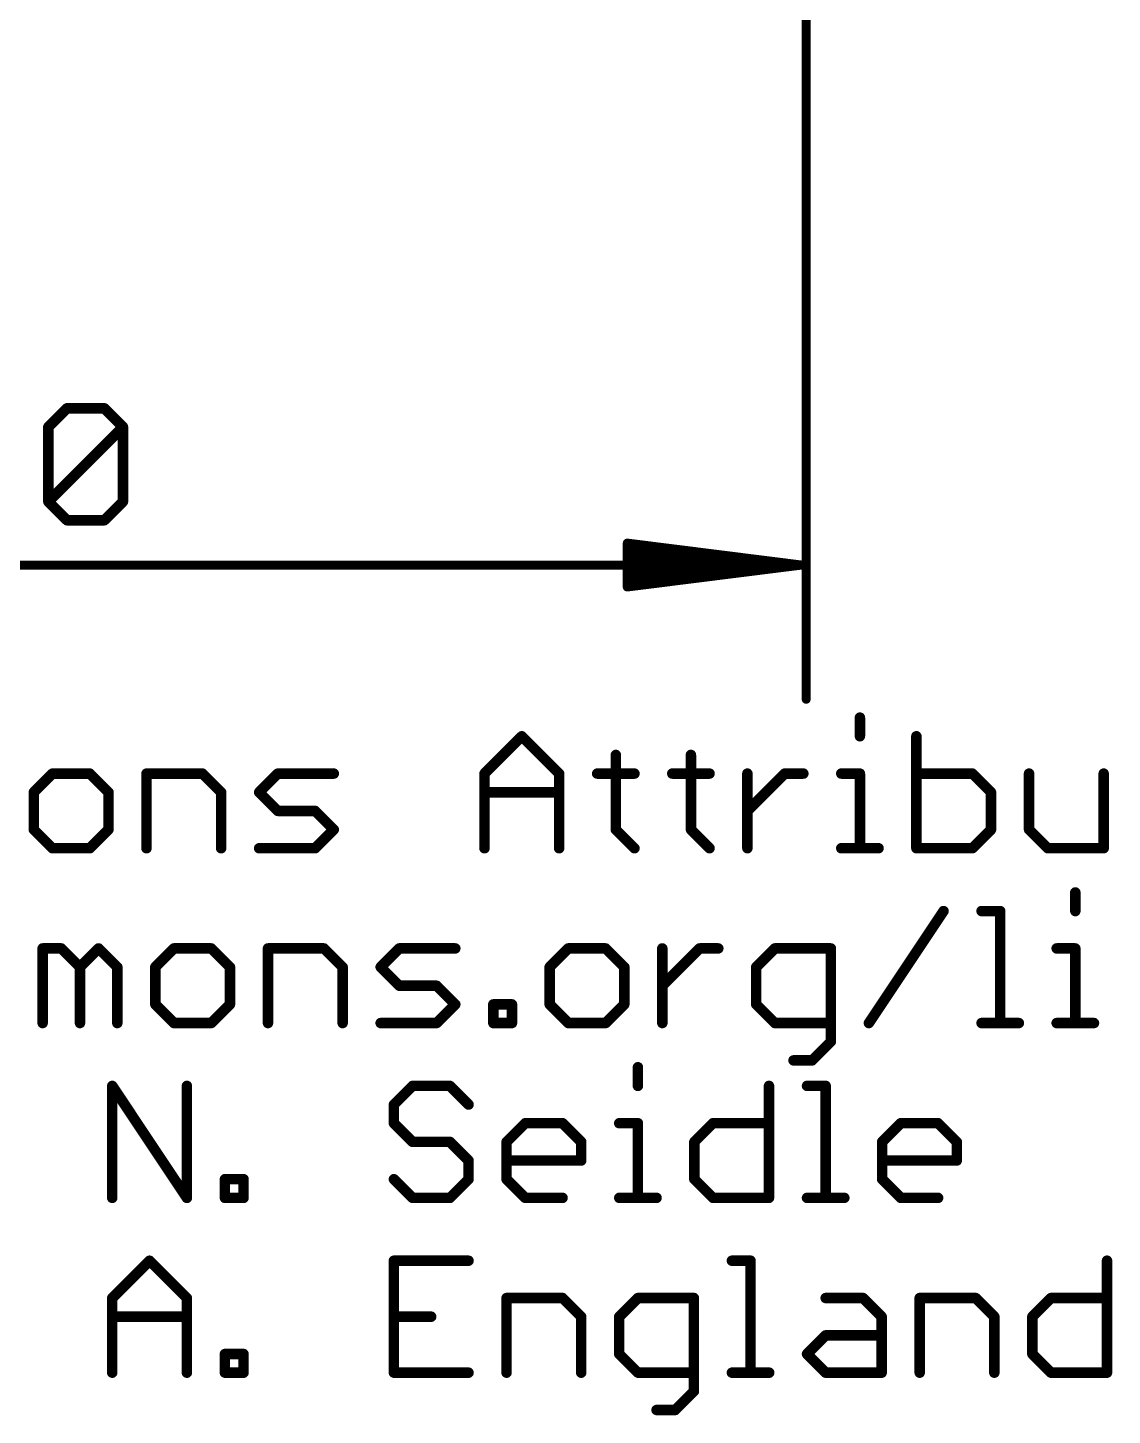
# Model space of a CAD drawing. Extents: x -36 to 72, y -21 to 37.
# Drawn here: x 14.09 to 29.85, y -20.86 to -0.7 of the extents above; entities that cross this region are included whole.
import ezdxf

# ---------------------------------------------------------------- set-up
doc = ezdxf.new("R2010")
doc.units = 0
doc.layers.add('47', color=253, linetype='CONTINUOUS')
doc.layers.add('51', color=53, linetype='CONTINUOUS')

msp = doc.modelspace()

# ---------------------------------------------------------------- linework, layer by layer
at = {"layer": '47'}
for points, const_width in [([(25.4, 0), (25.4, -10.459)], 0.13), ([(14.3877, -6.5025), (14.6589, -6.2313)], 0.1524), ([(14.6589, -6.2313), (15.2012, -6.2313)], 0.1524), ([(15.2012, -6.2313), (15.4724, -6.5025)], 0.1524), ([(14.3877, -7.5871), (14.3877, -6.5025)], 0.1524), ([(14.3877, -7.5871), (15.4724, -6.5025)], 0.1524), ([(15.4724, -6.5025), (15.4724, -7.5871)], 0.1524), ([(14.6589, -7.8583), (14.3877, -7.5871)], 0.1524), ([(15.4724, -7.5871), (15.2012, -7.8583)], 0.1524), ([(15.2012, -7.8583), (14.6589, -7.8583)], 0.1524), ([(25.335, -8.509), (22.8, -8.1898)], 0.13), ([(22.8, -8.1898), (22.8, -8.8282)], 0.13), ([(25.335, -8.509), (22.8, -8.249)], 0.13), ([(0.065, -8.509), (25.335, -8.509)], 0.13), ([(25.335, -8.509), (22.8, -8.379)], 0.13), ([(22.8, -8.8282), (25.335, -8.509)], 0.13), ([(22.8, -8.639), (25.335, -8.509)], 0.13), ([(22.8, -8.769), (25.335, -8.509)], 0.13)]:
    msp.add_lwpolyline(points, dxfattribs=dict(at, const_width=const_width))
for points, const_width in [([(14.6589, -6.1932, 1), (14.6589, -6.2694)], 0.0762), ([(14.6858, -6.2583, 1), (14.6319, -6.2044)], 0.0762), ([(15.2281, -6.2044, 1), (15.1743, -6.2583)], 0.0762), ([(15.2012, -6.2694, 1), (15.2012, -6.1932)], 0.0762), ([(14.4258, -6.5025, 1), (14.3496, -6.5025)], 0.0762), ([(14.3608, -6.4755, 1), (14.4146, -6.5294)], 0.0762), ([(15.5105, -6.5025, 1), (15.4343, -6.5025)], 0.0762), ([(15.4993, -6.5294, 1), (15.4454, -6.4755)], 0.0762), ([(15.4454, -6.5294, 1), (15.4993, -6.4755)], 0.0762), ([(14.4146, -7.5602, 1), (14.3608, -7.6141)], 0.0762), ([(14.3608, -7.5602, 1), (14.4146, -7.6141)], 0.0762), ([(14.3496, -7.5871, 1), (14.4258, -7.5871)], 0.0762), ([(15.4343, -7.5871, 1), (15.5105, -7.5871)], 0.0762), ([(15.4993, -7.6141, 1), (15.4454, -7.5602)], 0.0762), ([(14.6589, -7.8202, 1), (14.6589, -7.8964)], 0.0762), ([(14.6319, -7.8852, 1), (14.6858, -7.8314)], 0.0762), ([(15.1743, -7.8314, 1), (15.2281, -7.8852)], 0.0762), ([(15.2012, -7.8964, 1), (15.2012, -7.8202)], 0.0762), ([(22.8041, -8.1575, 1), (22.7959, -8.222)], 0.065), ([(22.8325, -8.1898, 1), (22.7675, -8.1898)], 0.065), ([(22.8033, -8.2167, 1), (22.7967, -8.2813)], 0.065), ([(22.8017, -8.3465, 1), (22.7983, -8.4115)], 0.065), ([(25.3391, -8.5412, 1), (25.3309, -8.4768)], 0.065), ([(25.3309, -8.5412, 1), (25.3391, -8.4768)], 0.065), ([(25.3383, -8.5413, 1), (25.3317, -8.4767)], 0.065), ([(25.3317, -8.5413, 1), (25.3383, -8.4767)], 0.065), ([(25.3333, -8.5415, 1), (25.3367, -8.4765)], 0.065), ([(25.3367, -8.5415, 1), (25.3333, -8.4765)], 0.065), ([(25.335, -8.5415, 1), (25.335, -8.4765)], 0.065), ([(22.7983, -8.6065, 1), (22.8017, -8.6715)], 0.065), ([(22.7967, -8.7367, 1), (22.8033, -8.8013)], 0.065), ([(22.7959, -8.796, 1), (22.8041, -8.8605)], 0.065), ([(22.7675, -8.8282, 1), (22.8325, -8.8282)], 0.065), ([(25.3675, -10.459, 1), (25.4325, -10.459)], 0.065)]:
    msp.add_lwpolyline(points, format="xyb", dxfattribs=dict(at, const_width=const_width))
at = {"layer": '51', "const_width": 0.1524}
for points in [[(26.1807, -10.7256), (26.1807, -10.9968)], [(20.7252, -11.5391), (21.2676, -10.9968)], [(21.2676, -10.9968), (21.8099, -11.5391)], [(27.001, -10.9968), (27.001, -12.6238)], [(22.6335, -11.268), (22.6335, -12.3526)], [(23.725, -11.268), (23.725, -12.3526)], [(14.4478, -11.5391), (14.1766, -11.8103)], [(14.9901, -11.5391), (14.4478, -11.5391)], [(15.2613, -11.8103), (14.9901, -11.5391)], [(15.8138, -12.6238), (15.8138, -11.5391)], [(15.8138, -11.5391), (16.6273, -11.5391)], [(16.6273, -11.5391), (16.8984, -11.8103)], [(17.4509, -11.8103), (17.7221, -11.5391)], [(17.7221, -11.5391), (18.5356, -11.5391)], [(20.7252, -12.6238), (20.7252, -11.5391)], [(21.8099, -11.5391), (21.8099, -12.6238)], [(22.3624, -11.5391), (22.9047, -11.5391)], [(23.4538, -11.5391), (23.9962, -11.5391)], [(24.5453, -12.6238), (24.5453, -11.5391)], [(24.5453, -12.0815), (25.0876, -11.5391)], [(25.0876, -11.5391), (25.3588, -11.5391)], [(25.9096, -11.5391), (26.1807, -11.5391)], [(26.1807, -11.5391), (26.1807, -12.6238)], [(27.8145, -11.5391), (27.001, -11.5391)], [(28.0857, -11.8103), (27.8145, -11.5391)], [(28.6382, -11.5391), (28.6382, -12.3526)], [(29.7228, -12.6238), (29.7228, -11.5391)], [(14.1766, -11.8103), (14.1766, -12.3526)], [(15.2613, -12.3526), (15.2613, -11.8103)], [(16.8984, -11.8103), (16.8984, -12.6238)], [(17.7221, -12.0815), (17.4509, -11.8103)], [(20.7252, -11.8103), (21.8099, -11.8103)], [(28.0857, -12.3526), (28.0857, -11.8103)], [(18.2644, -12.0815), (17.7221, -12.0815)], [(18.5356, -12.3526), (18.2644, -12.0815)], [(14.1766, -12.3526), (14.4478, -12.6238)], [(14.9901, -12.6238), (15.2613, -12.3526)], [(18.2644, -12.6238), (18.5356, -12.3526)], [(22.6335, -12.3526), (22.9047, -12.6238)], [(23.725, -12.3526), (23.9962, -12.6238)], [(27.8145, -12.6238), (28.0857, -12.3526)], [(28.6382, -12.3526), (28.9093, -12.6238)], [(14.4478, -12.6238), (14.9901, -12.6238)], [(17.4509, -12.6238), (18.2644, -12.6238)], [(25.9096, -12.6238), (26.4519, -12.6238)], [(27.001, -12.6238), (27.8145, -12.6238)], [(28.9093, -12.6238), (29.7228, -12.6238)], [(29.3106, -13.2656), (29.3106, -13.5368)], [(26.3108, -15.1638), (27.3955, -13.5368)], [(27.948, -13.5368), (28.2191, -13.5368)], [(28.2191, -13.5368), (28.2191, -15.1638)], [(14.305, -15.1638), (14.305, -14.0791)], [(14.305, -14.0791), (14.5762, -14.0791)], [(14.5762, -14.0791), (14.8473, -14.3503)], [(14.8473, -14.3503), (15.1185, -14.0791)], [(15.1185, -14.0791), (15.3897, -14.3503)], [(16.2133, -14.0791), (15.9422, -14.3503)], [(16.7557, -14.0791), (16.2133, -14.0791)], [(17.0268, -14.3503), (16.7557, -14.0791)], [(17.5793, -15.1638), (17.5793, -14.0791)], [(17.5793, -14.0791), (18.3928, -14.0791)], [(18.3928, -14.0791), (18.664, -14.3503)], [(19.2165, -14.3503), (19.4876, -14.0791)], [(19.4876, -14.0791), (20.3011, -14.0791)], [(21.9434, -14.0791), (21.6722, -14.3503)], [(22.4857, -14.0791), (21.9434, -14.0791)], [(22.7569, -14.3503), (22.4857, -14.0791)], [(23.3094, -15.1638), (23.3094, -14.0791)], [(23.3094, -14.6215), (23.8517, -14.0791)], [(23.8517, -14.0791), (24.1229, -14.0791)], [(24.9448, -14.0791), (24.6737, -14.3503)], [(25.7583, -14.0791), (24.9448, -14.0791)], [(25.7583, -15.435), (25.7583, -14.0791)], [(29.0394, -14.0791), (29.3106, -14.0791)], [(29.3106, -14.0791), (29.3106, -15.1638)], [(14.8473, -14.3503), (14.8473, -15.1638)], [(15.3897, -14.3503), (15.3897, -15.1638)], [(15.9422, -14.3503), (15.9422, -14.8926)], [(17.0268, -14.8926), (17.0268, -14.3503)], [(18.664, -14.3503), (18.664, -15.1638)], [(19.4876, -14.6215), (19.2165, -14.3503)], [(21.6722, -14.3503), (21.6722, -14.8926)], [(22.7569, -14.8926), (22.7569, -14.3503)], [(24.6737, -14.3503), (24.6737, -14.8926)], [(20.03, -14.6215), (19.4876, -14.6215)], [(20.3011, -14.8926), (20.03, -14.6215)], [(15.9422, -14.8926), (16.2133, -15.1638)], [(16.7557, -15.1638), (17.0268, -14.8926)], [(20.03, -15.1638), (20.3011, -14.8926)], [(20.8536, -15.1638), (20.8536, -14.8926)], [(20.8536, -14.8926), (21.1248, -14.8926)], [(21.1248, -14.8926), (21.1248, -15.1638)], [(21.6722, -14.8926), (21.9434, -15.1638)], [(22.4857, -15.1638), (22.7569, -14.8926)], [(24.6737, -14.8926), (24.9448, -15.1638)], [(16.2133, -15.1638), (16.7557, -15.1638)], [(19.2165, -15.1638), (20.03, -15.1638)], [(21.1248, -15.1638), (20.8536, -15.1638)], [(21.9434, -15.1638), (22.4857, -15.1638)], [(24.9448, -15.1638), (25.7583, -15.1638)], [(27.948, -15.1638), (28.4903, -15.1638)], [(29.0394, -15.1638), (29.5817, -15.1638)], [(25.4872, -15.7061), (25.7583, -15.435)], [(25.216, -15.7061), (25.4872, -15.7061)], [(22.9546, -15.8056), (22.9546, -16.0768)], [(15.3162, -17.7038), (15.3162, -16.0768)], [(15.3162, -16.0768), (16.4009, -17.7038)], [(16.4009, -17.7038), (16.4009, -16.0768)], [(19.6803, -16.0768), (19.4091, -16.348)], [(20.2226, -16.0768), (19.6803, -16.0768)], [(20.4938, -16.348), (20.2226, -16.0768)], [(24.8595, -16.0768), (24.8595, -17.7038)], [(25.412, -16.0768), (25.6832, -16.0768)], [(25.6832, -16.0768), (25.6832, -17.7038)], [(19.4091, -16.348), (19.4091, -16.6191)], [(19.4091, -16.6191), (19.6803, -16.8903)], [(21.0462, -16.8903), (21.3174, -16.6191)], [(21.3174, -16.6191), (21.8597, -16.6191)], [(21.8597, -16.6191), (22.1309, -16.8903)], [(22.6834, -16.6191), (22.9546, -16.6191)], [(22.9546, -16.6191), (22.9546, -17.7038)], [(23.7748, -16.8903), (24.046, -16.6191)], [(24.046, -16.6191), (24.8595, -16.6191)], [(26.5034, -16.8903), (26.7746, -16.6191)], [(26.7746, -16.6191), (27.3169, -16.6191)], [(27.3169, -16.6191), (27.5881, -16.8903)], [(19.6803, -16.8903), (20.2226, -16.8903)], [(20.2226, -16.8903), (20.4938, -17.1615)], [(21.0462, -17.4326), (21.0462, -16.8903)], [(22.1309, -16.8903), (22.1309, -17.1615)], [(23.7748, -17.4326), (23.7748, -16.8903)], [(26.5034, -17.4326), (26.5034, -16.8903)], [(27.5881, -16.8903), (27.5881, -17.1615)], [(20.4938, -17.1615), (20.4938, -17.4326)], [(22.1309, -17.1615), (21.0462, -17.1615)], [(27.5881, -17.1615), (26.5034, -17.1615)], [(16.9534, -17.7038), (16.9534, -17.4326)], [(16.9534, -17.4326), (17.2245, -17.4326)], [(17.2245, -17.4326), (17.2245, -17.7038)], [(19.6803, -17.7038), (19.4091, -17.4326)], [(20.4938, -17.4326), (20.2226, -17.7038)], [(21.3174, -17.7038), (21.0462, -17.4326)], [(24.046, -17.7038), (23.7748, -17.4326)], [(26.7746, -17.7038), (26.5034, -17.4326)], [(17.2245, -17.7038), (16.9534, -17.7038)], [(20.2226, -17.7038), (19.6803, -17.7038)], [(21.8597, -17.7038), (21.3174, -17.7038)], [(22.6834, -17.7038), (23.2257, -17.7038)], [(24.8595, -17.7038), (24.046, -17.7038)], [(25.412, -17.7038), (25.9543, -17.7038)], [(27.3169, -17.7038), (26.7746, -17.7038)], [(15.3162, -19.1591), (15.8585, -18.6168)], [(15.8585, -18.6168), (16.4009, -19.1591)], [(20.4938, -18.6168), (19.4091, -18.6168)], [(19.4091, -18.6168), (19.4091, -20.2438)], [(24.3206, -18.6168), (24.5917, -18.6168)], [(24.5917, -18.6168), (24.5917, -20.2438)], [(29.771, -18.6168), (29.771, -20.2438)], [(15.3162, -20.2438), (15.3162, -19.1591)], [(16.4009, -19.1591), (16.4009, -20.2438)], [(21.0462, -20.2438), (21.0462, -19.1591)], [(21.0462, -19.1591), (21.8597, -19.1591)], [(21.8597, -19.1591), (22.1309, -19.4303)], [(22.9546, -19.1591), (22.6834, -19.4303)], [(23.7681, -19.1591), (22.9546, -19.1591)], [(23.7681, -20.515), (23.7681, -19.1591)], [(25.6832, -19.1591), (26.2255, -19.1591)], [(26.2255, -19.1591), (26.4967, -19.4303)], [(27.0492, -20.2438), (27.0492, -19.1591)], [(27.0492, -19.1591), (27.8626, -19.1591)], [(27.8626, -19.1591), (28.1338, -19.4303)], [(28.6863, -19.4303), (28.9575, -19.1591)], [(28.9575, -19.1591), (29.771, -19.1591)], [(15.3162, -19.4303), (16.4009, -19.4303)], [(19.4091, -19.4303), (19.9514, -19.4303)], [(22.1309, -19.4303), (22.1309, -20.2438)], [(22.6834, -19.4303), (22.6834, -19.9726)], [(26.4967, -19.4303), (26.4967, -20.2438)], [(28.1338, -19.4303), (28.1338, -20.2438)], [(28.6863, -19.9726), (28.6863, -19.4303)], [(25.412, -19.9726), (25.6832, -19.7015)], [(25.6832, -19.7015), (26.4967, -19.7015)], [(16.9534, -20.2438), (16.9534, -19.9726)], [(16.9534, -19.9726), (17.2245, -19.9726)], [(17.2245, -19.9726), (17.2245, -20.2438)], [(22.6834, -19.9726), (22.9546, -20.2438)], [(25.6832, -20.2438), (25.412, -19.9726)], [(28.9575, -20.2438), (28.6863, -19.9726)], [(17.2245, -20.2438), (16.9534, -20.2438)], [(19.4091, -20.2438), (20.4938, -20.2438)], [(22.9546, -20.2438), (23.7681, -20.2438)], [(24.3206, -20.2438), (24.8629, -20.2438)], [(26.4967, -20.2438), (25.6832, -20.2438)], [(29.771, -20.2438), (28.9575, -20.2438)], [(23.4969, -20.7861), (23.7681, -20.515)], [(23.2257, -20.7861), (23.4969, -20.7861)]]:
    msp.add_lwpolyline(points, dxfattribs=at)
at = {"layer": '51', "const_width": 0.0762}
for points in [[(26.2188, -10.7256, 1), (26.1426, -10.7256)], [(21.2945, -10.9699, 1), (21.2406, -11.0238)], [(21.2945, -11.0238, 1), (21.2406, -10.9699)], [(26.1426, -10.9968, 1), (26.2188, -10.9968)], [(27.0391, -10.9968, 1), (26.9629, -10.9968)], [(22.6716, -11.268, 1), (22.5954, -11.268)], [(23.7631, -11.268, 1), (23.6869, -11.268)], [(14.4478, -11.501, 1), (14.4478, -11.5772)], [(14.4747, -11.5661, 1), (14.4208, -11.5122)], [(15.017, -11.5122, 1), (14.9632, -11.5661)], [(14.9901, -11.5772, 1), (14.9901, -11.501)], [(15.8519, -11.5391, 1), (15.7757, -11.5391)], [(15.8138, -11.501, 1), (15.8138, -11.5772)], [(16.6542, -11.5122, 1), (16.6003, -11.5661)], [(16.6273, -11.5772, 1), (16.6273, -11.501)], [(17.7221, -11.501, 1), (17.7221, -11.5772)], [(17.749, -11.5661, 1), (17.6951, -11.5122)], [(18.5356, -11.5772, 1), (18.5356, -11.501)], [(20.7633, -11.5391, 1), (20.6871, -11.5391)], [(20.6983, -11.5122, 1), (20.7522, -11.5661)], [(21.848, -11.5391, 1), (21.7718, -11.5391)], [(21.7829, -11.5661, 1), (21.8368, -11.5122)], [(22.3624, -11.501, 1), (22.3624, -11.5772)], [(22.9047, -11.5772, 1), (22.9047, -11.501)], [(23.4538, -11.501, 1), (23.4538, -11.5772)], [(23.9962, -11.5772, 1), (23.9962, -11.501)], [(24.5834, -11.5391, 1), (24.5072, -11.5391)], [(25.0876, -11.501, 1), (25.0876, -11.5772)], [(25.1145, -11.5661, 1), (25.0606, -11.5122)], [(25.3588, -11.5772, 1), (25.3588, -11.501)], [(25.9096, -11.501, 1), (25.9096, -11.5772)], [(26.2188, -11.5391, 1), (26.1426, -11.5391)], [(26.1807, -11.5772, 1), (26.1807, -11.501)], [(27.001, -11.501, 1), (27.001, -11.5772)], [(27.8414, -11.5122, 1), (27.7875, -11.5661)], [(27.8145, -11.5772, 1), (27.8145, -11.501)], [(28.6763, -11.5391, 1), (28.6001, -11.5391)], [(29.7609, -11.5391, 1), (29.6847, -11.5391)], [(14.2147, -11.8103, 1), (14.1385, -11.8103)], [(14.1497, -11.7834, 1), (14.2035, -11.8372)], [(15.2994, -11.8103, 1), (15.2232, -11.8103)], [(15.2343, -11.8372, 1), (15.2882, -11.7834)], [(16.9365, -11.8103, 1), (16.8603, -11.8103)], [(16.8715, -11.8372, 1), (16.9254, -11.7834)], [(17.4779, -11.7834, 1), (17.424, -11.8372)], [(17.424, -11.7834, 1), (17.4779, -11.8372)], [(20.7252, -11.7722, 1), (20.7252, -11.8484)], [(21.8099, -11.8484, 1), (21.8099, -11.7722)], [(28.1238, -11.8103, 1), (28.0476, -11.8103)], [(28.0587, -11.8372, 1), (28.1126, -11.7834)], [(17.7221, -12.0434, 1), (17.7221, -12.1196)], [(17.6951, -12.1084, 1), (17.749, -12.0545)], [(18.2914, -12.0545, 1), (18.2375, -12.1084)], [(18.2644, -12.1196, 1), (18.2644, -12.0434)], [(24.5183, -12.0545, 1), (24.5722, -12.1084)], [(14.2035, -12.3257, 1), (14.1497, -12.3796)], [(15.2882, -12.3796, 1), (15.2343, -12.3257)], [(18.5625, -12.3796, 1), (18.5086, -12.3257)], [(18.5086, -12.3796, 1), (18.5625, -12.3257)], [(22.6605, -12.3257, 1), (22.6066, -12.3796)], [(23.7519, -12.3257, 1), (23.698, -12.3796)], [(28.1126, -12.3796, 1), (28.0587, -12.3257)], [(28.6651, -12.3257, 1), (28.6112, -12.3796)], [(14.1385, -12.3526, 1), (14.2147, -12.3526)], [(15.2232, -12.3526, 1), (15.2994, -12.3526)], [(22.5954, -12.3526, 1), (22.6716, -12.3526)], [(23.6869, -12.3526, 1), (23.7631, -12.3526)], [(28.0476, -12.3526, 1), (28.1238, -12.3526)], [(28.6001, -12.3526, 1), (28.6763, -12.3526)], [(14.4478, -12.5857, 1), (14.4478, -12.6619)], [(14.4208, -12.6507, 1), (14.4747, -12.5969)], [(14.9632, -12.5969, 1), (15.017, -12.6507)], [(14.9901, -12.6619, 1), (14.9901, -12.5857)], [(15.7757, -12.6238, 1), (15.8519, -12.6238)], [(16.8603, -12.6238, 1), (16.9365, -12.6238)], [(17.4509, -12.5857, 1), (17.4509, -12.6619)], [(18.2375, -12.5969, 1), (18.2914, -12.6507)], [(18.2644, -12.6619, 1), (18.2644, -12.5857)], [(20.6871, -12.6238, 1), (20.7633, -12.6238)], [(21.7718, -12.6238, 1), (21.848, -12.6238)], [(22.8778, -12.6507, 1), (22.9317, -12.5969)], [(23.9692, -12.6507, 1), (24.0231, -12.5969)], [(24.5072, -12.6238, 1), (24.5834, -12.6238)], [(25.9096, -12.5857, 1), (25.9096, -12.6619)], [(26.1426, -12.6238, 1), (26.2188, -12.6238)], [(26.4519, -12.6619, 1), (26.4519, -12.5857)], [(27.001, -12.5857, 1), (27.001, -12.6619)], [(26.9629, -12.6238, 1), (27.0391, -12.6238)], [(27.7876, -12.5969, 1), (27.8414, -12.6507)], [(27.8145, -12.6619, 1), (27.8145, -12.5857)], [(28.9093, -12.5857, 1), (28.9093, -12.6619)], [(28.8824, -12.6507, 1), (28.9363, -12.5969)], [(29.6847, -12.6238, 1), (29.7609, -12.6238)], [(29.7228, -12.6619, 1), (29.7228, -12.5857)], [(29.3487, -13.2656, 1), (29.2725, -13.2656)], [(27.4272, -13.5579, 1), (27.3638, -13.5157)], [(27.948, -13.4987, 1), (27.948, -13.5749)], [(28.2572, -13.5368, 1), (28.181, -13.5368)], [(28.2191, -13.5749, 1), (28.2191, -13.4987)], [(29.2725, -13.5368, 1), (29.3487, -13.5368)], [(14.3431, -14.0791, 1), (14.2669, -14.0791)], [(14.305, -14.041, 1), (14.305, -14.1172)], [(14.6031, -14.0522, 1), (14.5492, -14.1061)], [(14.5762, -14.1172, 1), (14.5762, -14.041)], [(15.1454, -14.0522, 1), (15.0916, -14.1061)], [(15.1454, -14.1061, 1), (15.0916, -14.0522)], [(16.2133, -14.041, 1), (16.2133, -14.1172)], [(16.2403, -14.1061, 1), (16.1864, -14.0522)], [(16.7826, -14.0522, 1), (16.7287, -14.1061)], [(16.7557, -14.1172, 1), (16.7557, -14.041)], [(17.6174, -14.0791, 1), (17.5412, -14.0791)], [(17.5793, -14.041, 1), (17.5793, -14.1172)], [(18.4198, -14.0522, 1), (18.3659, -14.1061)], [(18.3928, -14.1172, 1), (18.3928, -14.041)], [(19.4876, -14.041, 1), (19.4876, -14.1172)], [(19.5146, -14.1061, 1), (19.4607, -14.0522)], [(20.3011, -14.1172, 1), (20.3011, -14.041)], [(21.9434, -14.041, 1), (21.9434, -14.1172)], [(21.9703, -14.1061, 1), (21.9164, -14.0522)], [(22.5127, -14.0522, 1), (22.4588, -14.1061)], [(22.4857, -14.1172, 1), (22.4857, -14.041)], [(23.3475, -14.0791, 1), (23.2713, -14.0791)], [(23.8517, -14.041, 1), (23.8517, -14.1172)], [(23.8786, -14.1061, 1), (23.8248, -14.0522)], [(24.1229, -14.1172, 1), (24.1229, -14.041)], [(24.9448, -14.041, 1), (24.9448, -14.1172)], [(24.9718, -14.1061, 1), (24.9179, -14.0522)], [(25.7964, -14.0791, 1), (25.7202, -14.0791)], [(25.7583, -14.1172, 1), (25.7583, -14.041)], [(29.0394, -14.041, 1), (29.0394, -14.1172)], [(29.3487, -14.0791, 1), (29.2725, -14.0791)], [(29.3106, -14.1172, 1), (29.3106, -14.041)], [(14.8854, -14.3503, 1), (14.8092, -14.3503)], [(14.8204, -14.3234, 1), (14.8743, -14.3772)], [(14.8204, -14.3772, 1), (14.8743, -14.3234)], [(15.4278, -14.3503, 1), (15.3516, -14.3503)], [(15.3627, -14.3772, 1), (15.4166, -14.3234)], [(15.9803, -14.3503, 1), (15.9041, -14.3503)], [(15.9152, -14.3234, 1), (15.9691, -14.3772)], [(17.0649, -14.3503, 1), (16.9887, -14.3503)], [(16.9999, -14.3772, 1), (17.0538, -14.3234)], [(18.7021, -14.3503, 1), (18.6259, -14.3503)], [(18.637, -14.3772, 1), (18.6909, -14.3234)], [(19.2434, -14.3234, 1), (19.1895, -14.3772)], [(19.1895, -14.3234, 1), (19.2434, -14.3772)], [(21.7103, -14.3503, 1), (21.6341, -14.3503)], [(21.6453, -14.3234, 1), (21.6992, -14.3772)], [(22.795, -14.3503, 1), (22.7188, -14.3503)], [(22.7299, -14.3772, 1), (22.7838, -14.3234)], [(24.7118, -14.3503, 1), (24.6356, -14.3503)], [(24.6467, -14.3234, 1), (24.7006, -14.3772)], [(19.4876, -14.5834, 1), (19.4876, -14.6596)], [(19.4607, -14.6484, 1), (19.5146, -14.5945)], [(20.0569, -14.5945, 1), (20.003, -14.6484)], [(20.03, -14.6596, 1), (20.03, -14.5834)], [(23.2824, -14.5945, 1), (23.3363, -14.6484)], [(15.9691, -14.8657, 1), (15.9152, -14.9196)], [(15.9041, -14.8926, 1), (15.9803, -14.8926)], [(16.9887, -14.8926, 1), (17.0649, -14.8926)], [(17.0538, -14.9196, 1), (16.9999, -14.8657)], [(20.3281, -14.9196, 1), (20.2742, -14.8657)], [(20.2742, -14.9196, 1), (20.3281, -14.8657)], [(20.8917, -14.8926, 1), (20.8155, -14.8926)], [(20.8536, -14.8545, 1), (20.8536, -14.9307)], [(21.1629, -14.8926, 1), (21.0867, -14.8926)], [(21.1248, -14.9307, 1), (21.1248, -14.8545)], [(21.6992, -14.8657, 1), (21.6453, -14.9196)], [(21.6341, -14.8926, 1), (21.7103, -14.8926)], [(22.7188, -14.8926, 1), (22.795, -14.8926)], [(22.7838, -14.9196, 1), (22.7299, -14.8657)], [(24.7006, -14.8657, 1), (24.6467, -14.9196)], [(24.6356, -14.8926, 1), (24.7118, -14.8926)], [(16.2133, -15.1257, 1), (16.2133, -15.2019)], [(16.1864, -15.1907, 1), (16.2403, -15.1369)], [(16.7287, -15.1369, 1), (16.7826, -15.1907)], [(16.7557, -15.2019, 1), (16.7557, -15.1257)], [(19.2165, -15.1257, 1), (19.2165, -15.2019)], [(20.003, -15.1369, 1), (20.0569, -15.1907)], [(20.03, -15.2019, 1), (20.03, -15.1257)], [(20.8536, -15.1257, 1), (20.8536, -15.2019)], [(21.1248, -15.2019, 1), (21.1248, -15.1257)], [(21.9434, -15.1257, 1), (21.9434, -15.2019)], [(21.9164, -15.1907, 1), (21.9703, -15.1369)], [(22.4588, -15.1369, 1), (22.5126, -15.1907)], [(22.4857, -15.2019, 1), (22.4857, -15.1257)], [(24.9448, -15.1257, 1), (24.9448, -15.2019)], [(24.9179, -15.1907, 1), (24.9718, -15.1369)], [(25.7583, -15.2019, 1), (25.7583, -15.1257)], [(26.2791, -15.1427, 1), (26.3425, -15.1849)], [(27.948, -15.1257, 1), (27.948, -15.2019)], [(28.4903, -15.2019, 1), (28.4903, -15.1257)], [(29.0394, -15.1257, 1), (29.0394, -15.2019)], [(29.5817, -15.2019, 1), (29.5817, -15.1257)], [(14.2669, -15.1638, 1), (14.3431, -15.1638)], [(14.8092, -15.1638, 1), (14.8854, -15.1638)], [(15.3516, -15.1638, 1), (15.4278, -15.1638)], [(17.5412, -15.1638, 1), (17.6174, -15.1638)], [(18.6259, -15.1638, 1), (18.7021, -15.1638)], [(20.8155, -15.1638, 1), (20.8917, -15.1638)], [(21.0867, -15.1638, 1), (21.1629, -15.1638)], [(23.2713, -15.1638, 1), (23.3475, -15.1638)], [(28.181, -15.1638, 1), (28.2572, -15.1638)], [(29.2725, -15.1638, 1), (29.3487, -15.1638)], [(25.7202, -15.435, 1), (25.7964, -15.435)], [(25.7853, -15.4619, 1), (25.7314, -15.408)], [(25.216, -15.668, 1), (25.216, -15.7442)], [(25.4602, -15.6792, 1), (25.5141, -15.7331)], [(25.4872, -15.7442, 1), (25.4872, -15.668)], [(22.9927, -15.8056, 1), (22.9165, -15.8056)], [(15.3543, -16.0768, 1), (15.2781, -16.0768)], [(15.3479, -16.0557, 1), (15.2845, -16.0979)], [(16.439, -16.0768, 1), (16.3628, -16.0768)], [(19.6803, -16.0387, 1), (19.6803, -16.1149)], [(19.7072, -16.1038, 1), (19.6533, -16.0499)], [(20.2495, -16.0499, 1), (20.1956, -16.1038)], [(20.2226, -16.1149, 1), (20.2226, -16.0387)], [(22.9165, -16.0768, 1), (22.9927, -16.0768)], [(24.8976, -16.0768, 1), (24.8214, -16.0768)], [(25.412, -16.0387, 1), (25.412, -16.1149)], [(25.7213, -16.0768, 1), (25.6451, -16.0768)], [(25.6832, -16.1149, 1), (25.6832, -16.0387)], [(19.3821, -16.321, 1), (19.436, -16.3749)], [(19.4472, -16.348, 1), (19.371, -16.348)], [(20.4668, -16.3749, 1), (20.5207, -16.321)], [(19.436, -16.5922, 1), (19.3821, -16.6461)], [(19.371, -16.6191, 1), (19.4472, -16.6191)], [(21.3174, -16.581, 1), (21.3174, -16.6572)], [(21.3444, -16.6461, 1), (21.2905, -16.5922)], [(21.8867, -16.5922, 1), (21.8328, -16.6461)], [(21.8597, -16.6572, 1), (21.8597, -16.581)], [(22.6834, -16.581, 1), (22.6834, -16.6572)], [(22.9927, -16.6191, 1), (22.9165, -16.6191)], [(22.9546, -16.6572, 1), (22.9546, -16.581)], [(24.046, -16.581, 1), (24.046, -16.6572)], [(24.0729, -16.6461, 1), (24.0191, -16.5922)], [(24.8595, -16.6572, 1), (24.8595, -16.581)], [(26.7746, -16.581, 1), (26.7746, -16.6572)], [(26.8015, -16.6461, 1), (26.7477, -16.5922)], [(27.3439, -16.5922, 1), (27.29, -16.6461)], [(27.3169, -16.6572, 1), (27.3169, -16.581)], [(19.6803, -16.8522, 1), (19.6803, -16.9284)], [(19.6533, -16.9172, 1), (19.7072, -16.8634)], [(20.2495, -16.8634, 1), (20.1956, -16.9172)], [(20.2226, -16.9284, 1), (20.2226, -16.8522)], [(21.0843, -16.8903, 1), (21.0081, -16.8903)], [(21.0193, -16.8634, 1), (21.0732, -16.9172)], [(22.169, -16.8903, 1), (22.0928, -16.8903)], [(22.104, -16.9172, 1), (22.1578, -16.8634)], [(23.8129, -16.8903, 1), (23.7367, -16.8903)], [(23.7479, -16.8634, 1), (23.8018, -16.9172)], [(26.5415, -16.8903, 1), (26.4653, -16.8903)], [(26.4765, -16.8634, 1), (26.5304, -16.9172)], [(27.6262, -16.8903, 1), (27.55, -16.8903)], [(27.5612, -16.9172, 1), (27.615, -16.8634)], [(20.5319, -17.1615, 1), (20.4557, -17.1615)], [(20.4668, -17.1884, 1), (20.5207, -17.1345)], [(21.0462, -17.1234, 1), (21.0462, -17.1996)], [(22.0928, -17.1615, 1), (22.169, -17.1615)], [(22.1309, -17.1996, 1), (22.1309, -17.1234)], [(26.5034, -17.1234, 1), (26.5034, -17.1996)], [(27.55, -17.1615, 1), (27.6262, -17.1615)], [(27.5881, -17.1996, 1), (27.5881, -17.1234)], [(16.9915, -17.4326, 1), (16.9153, -17.4326)], [(16.9534, -17.3945, 1), (16.9534, -17.4707)], [(17.2626, -17.4326, 1), (17.1864, -17.4326)], [(17.2245, -17.4707, 1), (17.2245, -17.3945)], [(19.436, -17.4057, 1), (19.3821, -17.4596)], [(20.4557, -17.4326, 1), (20.5319, -17.4326)], [(20.5207, -17.4596, 1), (20.4668, -17.4057)], [(21.0732, -17.4057, 1), (21.0193, -17.4596)], [(21.0081, -17.4326, 1), (21.0843, -17.4326)], [(23.8018, -17.4057, 1), (23.7479, -17.4596)], [(23.7367, -17.4326, 1), (23.8129, -17.4326)], [(26.5304, -17.4057, 1), (26.4765, -17.4596)], [(26.4653, -17.4326, 1), (26.5415, -17.4326)], [(15.2781, -17.7038, 1), (15.3543, -17.7038)], [(16.3628, -17.7038, 1), (16.439, -17.7038)], [(16.3692, -17.7249, 1), (16.4326, -17.6827)], [(16.9534, -17.6657, 1), (16.9534, -17.7419)], [(16.9153, -17.7038, 1), (16.9915, -17.7038)], [(17.1864, -17.7038, 1), (17.2626, -17.7038)], [(17.2245, -17.7419, 1), (17.2245, -17.6657)], [(19.6803, -17.6657, 1), (19.6803, -17.7419)], [(19.6533, -17.7307, 1), (19.7072, -17.6769)], [(20.1956, -17.6769, 1), (20.2495, -17.7307)], [(20.2226, -17.7419, 1), (20.2226, -17.6657)], [(21.3174, -17.6657, 1), (21.3174, -17.7419)], [(21.2905, -17.7307, 1), (21.3444, -17.6769)], [(21.8597, -17.7419, 1), (21.8597, -17.6657)], [(22.6834, -17.6657, 1), (22.6834, -17.7419)], [(22.9165, -17.7038, 1), (22.9927, -17.7038)], [(23.2257, -17.7419, 1), (23.2257, -17.6657)], [(24.046, -17.6657, 1), (24.046, -17.7419)], [(24.0191, -17.7307, 1), (24.0729, -17.6769)], [(24.8214, -17.7038, 1), (24.8976, -17.7038)], [(24.8595, -17.7419, 1), (24.8595, -17.6657)], [(25.412, -17.6657, 1), (25.412, -17.7419)], [(25.6451, -17.7038, 1), (25.7213, -17.7038)], [(25.9543, -17.7419, 1), (25.9543, -17.6657)], [(26.7746, -17.6657, 1), (26.7746, -17.7419)], [(26.7477, -17.7307, 1), (26.8015, -17.6769)], [(27.3169, -17.7419, 1), (27.3169, -17.6657)], [(15.8855, -18.5899, 1), (15.8316, -18.6438)], [(15.8855, -18.6438, 1), (15.8316, -18.5899)], [(19.4091, -18.5787, 1), (19.4091, -18.6549)], [(19.4472, -18.6168, 1), (19.371, -18.6168)], [(20.4938, -18.6549, 1), (20.4938, -18.5787)], [(24.3206, -18.5787, 1), (24.3206, -18.6549)], [(24.6298, -18.6168, 1), (24.5536, -18.6168)], [(24.5917, -18.6549, 1), (24.5917, -18.5787)], [(29.8091, -18.6168, 1), (29.7329, -18.6168)], [(15.3543, -19.1591, 1), (15.2781, -19.1591)], [(15.2893, -19.1322, 1), (15.3431, -19.1861)], [(16.439, -19.1591, 1), (16.3628, -19.1591)], [(16.3739, -19.1861, 1), (16.4278, -19.1322)], [(21.0843, -19.1591, 1), (21.0081, -19.1591)], [(21.0462, -19.121, 1), (21.0462, -19.1972)], [(21.8867, -19.1322, 1), (21.8328, -19.1861)], [(21.8597, -19.1972, 1), (21.8597, -19.121)], [(22.9546, -19.121, 1), (22.9546, -19.1972)], [(22.9815, -19.1861, 1), (22.9276, -19.1322)], [(23.8062, -19.1591, 1), (23.73, -19.1591)], [(23.7681, -19.1972, 1), (23.7681, -19.121)], [(25.6832, -19.121, 1), (25.6832, -19.1972)], [(26.2524, -19.1322, 1), (26.1985, -19.1861)], [(26.2255, -19.1972, 1), (26.2255, -19.121)], [(27.0873, -19.1591, 1), (27.0111, -19.1591)], [(27.0492, -19.121, 1), (27.0492, -19.1972)], [(27.8896, -19.1322, 1), (27.8357, -19.1861)], [(27.8626, -19.1972, 1), (27.8626, -19.121)], [(28.9575, -19.121, 1), (28.9575, -19.1972)], [(28.9844, -19.1861, 1), (28.9305, -19.1322)], [(29.771, -19.1972, 1), (29.771, -19.121)], [(15.3162, -19.3922, 1), (15.3162, -19.4684)], [(16.4009, -19.4684, 1), (16.4009, -19.3922)], [(19.4091, -19.3922, 1), (19.4091, -19.4684)], [(19.9514, -19.4684, 1), (19.9514, -19.3922)], [(22.169, -19.4303, 1), (22.0928, -19.4303)], [(22.104, -19.4572, 1), (22.1578, -19.4034)], [(22.7215, -19.4303, 1), (22.6453, -19.4303)], [(22.6565, -19.4034, 1), (22.7103, -19.4572)], [(26.5348, -19.4303, 1), (26.4586, -19.4303)], [(26.4697, -19.4572, 1), (26.5236, -19.4034)], [(28.1719, -19.4303, 1), (28.0957, -19.4303)], [(28.1069, -19.4572, 1), (28.1608, -19.4034)], [(28.7244, -19.4303, 1), (28.6482, -19.4303)], [(28.6594, -19.4034, 1), (28.7133, -19.4572)], [(25.6832, -19.6634, 1), (25.6832, -19.7396)], [(25.7101, -19.7284, 1), (25.6562, -19.6745)], [(26.4967, -19.7396, 1), (26.4967, -19.6634)], [(16.9915, -19.9726, 1), (16.9153, -19.9726)], [(16.9534, -19.9345, 1), (16.9534, -20.0107)], [(17.2626, -19.9726, 1), (17.1864, -19.9726)], [(17.2245, -20.0107, 1), (17.2245, -19.9345)], [(22.7103, -19.9457, 1), (22.6565, -19.9996)], [(22.6453, -19.9726, 1), (22.7215, -19.9726)], [(25.4389, -19.9457, 1), (25.3851, -19.9996)], [(25.3851, -19.9457, 1), (25.4389, -19.9996)], [(28.7133, -19.9457, 1), (28.6594, -19.9996)], [(28.6482, -19.9726, 1), (28.7244, -19.9726)], [(15.2781, -20.2438, 1), (15.3543, -20.2438)], [(16.3628, -20.2438, 1), (16.439, -20.2438)], [(16.9534, -20.2057, 1), (16.9534, -20.2819)], [(16.9153, -20.2438, 1), (16.9915, -20.2438)], [(17.1864, -20.2438, 1), (17.2626, -20.2438)], [(17.2245, -20.2819, 1), (17.2245, -20.2057)], [(19.4091, -20.2057, 1), (19.4091, -20.2819)], [(19.371, -20.2438, 1), (19.4472, -20.2438)], [(20.4938, -20.2819, 1), (20.4938, -20.2057)], [(21.0081, -20.2438, 1), (21.0843, -20.2438)], [(22.0928, -20.2438, 1), (22.169, -20.2438)], [(22.9546, -20.2057, 1), (22.9546, -20.2819)], [(22.9276, -20.2707, 1), (22.9815, -20.2169)], [(23.7681, -20.2819, 1), (23.7681, -20.2057)], [(24.3206, -20.2057, 1), (24.3206, -20.2819)], [(24.5536, -20.2438, 1), (24.6298, -20.2438)], [(24.8629, -20.2819, 1), (24.8629, -20.2057)], [(25.6832, -20.2057, 1), (25.6832, -20.2819)], [(25.6562, -20.2707, 1), (25.7101, -20.2169)], [(26.4586, -20.2438, 1), (26.5348, -20.2438)], [(26.4967, -20.2819, 1), (26.4967, -20.2057)], [(27.0111, -20.2438, 1), (27.0873, -20.2438)], [(28.0957, -20.2438, 1), (28.1719, -20.2438)], [(28.9575, -20.2057, 1), (28.9575, -20.2819)], [(28.9305, -20.2707, 1), (28.9844, -20.2169)], [(29.7329, -20.2438, 1), (29.8091, -20.2438)], [(29.771, -20.2819, 1), (29.771, -20.2057)], [(23.73, -20.515, 1), (23.8062, -20.515)], [(23.795, -20.5419, 1), (23.7411, -20.488)], [(23.2257, -20.748, 1), (23.2257, -20.8242)], [(23.47, -20.7592, 1), (23.5238, -20.8131)], [(23.4969, -20.8242, 1), (23.4969, -20.748)]]:
    msp.add_lwpolyline(points, format="xyb", dxfattribs=at)

doc.saveas('drawing.dxf')
